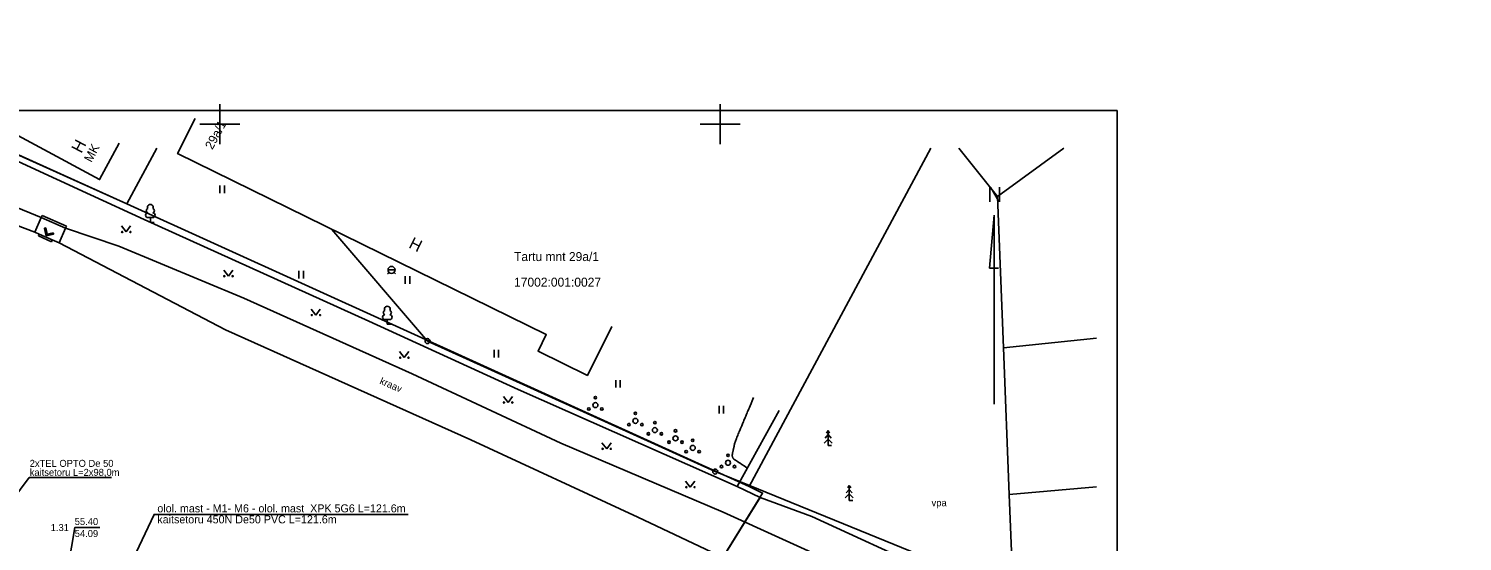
# Model space of a CAD drawing. Extents: x 641646 to 641874, y 6457456 to 6457710.
# Drawn here: x 641730.9 to 641874.2, y 6457658.3 to 6457709.6 of the extents above; entities that cross this region are included whole.
import ezdxf

# ---------------------------------------------------------------- set-up
doc = ezdxf.new("R2010")
doc.units = 0
for name, color, linetype in [('ABIJOONIS', 7, 'Continuous'), ('AED', 7, 'Continuous'), ('HALJASTUS', 7, 'Continuous'), ('HOONE', 7, 'Continuous'), ('KOORDPUNKT', 7, 'Continuous'), ('MPOHULIIN', 7, 'Continuous'), ('PIIR', 7, 'Continuous'), ('POST', 7, 'Continuous'), ('PUU', 7, 'Continuous'), ('RAJATIS', 7, 'Continuous'), ('TRUUP', 7, 'Continuous'), ('VEEKOGU', 7, 'Continuous'), ('VKAEV', 7, 'Continuous'), ('VORK', 7, 'Continuous'), ('VORMISTUS', 7, 'Continuous')]:
    doc.layers.add(name, color=color, linetype=linetype)

msp = doc.modelspace()

# ---------------------------------------------------------------- linework, layer by layer
at = {"layer": 'ABIJOONIS'}
for points in [[(641739.16, 6457664.68), (641730.94, 6457664.68), (641726.66, 6457658.96)], [(641768.83, 6457660.98), (641743.42, 6457660.98), (641739.82, 6457653.37)]]:
    msp.add_lwpolyline(points, dxfattribs=at)
at = {"layer": 'AED'}
msp.add_line((641779.81, 6457673.48), (641801.7, 6457663.76), dxfattribs=at)
for points in [[(641779.81, 6457673.48), (641764.88, 6457680.3), (641742.41, 6457690.47), (641737.05, 6457692.94), (641719.16, 6457701.18)], [(641803.92, 6457603.93), (641793.85, 6457610.09), (641791.62, 6457611.51), (641777.68, 6457620.12), (641783.68, 6457629.79), (641784.2, 6457630.68), (641801.51, 6457658.65), (641804, 6457662.67), (641801.7, 6457663.76), (641805.91, 6457671.39)], [(641821.06, 6457655.32), (641809.18, 6457660.79)]]:
    msp.add_lwpolyline(points, dxfattribs=at)
at = {"layer": 'HALJASTUS'}
for p, q in [((641749.99, 6457693.87), (641749.99, 6457693.11)), ((641750.44, 6457693.87), (641750.44, 6457693.11)), ((641740.16, 6457689.84), (641740.62, 6457689.23)), ((641740.62, 6457689.23), (641741.07, 6457689.84)), ((641750.38, 6457685.41), (641750.85, 6457684.81)), ((641750.85, 6457684.81), (641751.29, 6457685.41)), ((641757.88, 6457685.34), (641757.88, 6457684.58)), ((641758.34, 6457685.34), (641758.34, 6457684.58)), ((641768.53, 6457684.81), (641768.53, 6457684.05)), ((641768.99, 6457684.81), (641768.99, 6457684.05)), ((641759.12, 6457681.52), (641759.58, 6457680.92)), ((641759.58, 6457680.92), (641760.02, 6457681.52)), ((641767.96, 6457677.26), (641768.42, 6457676.66)), ((641768.42, 6457676.66), (641768.87, 6457677.26)), ((641777.4, 6457677.45), (641777.4, 6457676.69)), ((641777.86, 6457677.45), (641777.86, 6457676.69)), ((641789.56, 6457674.42), (641789.56, 6457673.66)), ((641790.01, 6457674.42), (641790.01, 6457673.66)), ((641778.34, 6457672.79), (641778.8, 6457672.18)), ((641778.8, 6457672.18), (641779.25, 6457672.79)), ((641799.89, 6457671.84), (641799.89, 6457671.08)), ((641800.35, 6457671.84), (641800.35, 6457671.08)), ((641788.19, 6457668.15), (641788.66, 6457667.54)), ((641788.66, 6457667.54), (641789.1, 6457668.15)), ((641796.55, 6457664.31), (641797.02, 6457663.71)), ((641797.02, 6457663.71), (641797.46, 6457664.31))]:
    msp.add_line(p, q, dxfattribs=at)
msp.add_lwpolyline([(641809.18, 6457660.79), (641804, 6457662.67)], dxfattribs=at)
for centre in [(641740.22, 6457689.23), (641741.05, 6457689.23), (641750.44, 6457684.81), (641751.27, 6457684.81), (641759.18, 6457680.92), (641760.01, 6457680.92), (641768.02, 6457676.66), (641768.85, 6457676.66), (641778.4, 6457672.18), (641779.23, 6457672.18), (641788.26, 6457667.54), (641789.08, 6457667.54), (641796.62, 6457663.71), (641797.45, 6457663.71)]:
    msp.add_circle(centre, 0.055, dxfattribs=at)
msp.add_open_spline([(641803.35, 6457672.67), (641803.13, 6457672.15), (641802.91, 6457671.64), (641802.7, 6457671.13), (641802.51, 6457670.69), (641802.32, 6457670.25), (641802.14, 6457669.81), (641802.05, 6457669.59), (641801.96, 6457669.37), (641801.87, 6457669.15), (641801.77, 6457668.92), (641801.68, 6457668.7), (641801.59, 6457668.48), (641801.53, 6457668.31), (641801.47, 6457668.13), (641801.43, 6457667.95), (641801.41, 6457667.86), (641801.39, 6457667.77), (641801.37, 6457667.68), (641801.35, 6457667.59), (641801.33, 6457667.5), (641801.31, 6457667.41), (641801.29, 6457667.32), (641801.27, 6457667.24), (641801.25, 6457667.16), (641801.25, 6457667.12), (641801.24, 6457667.08), (641801.23, 6457667.04), (641801.23, 6457667), (641801.22, 6457666.96), (641801.22, 6457666.92), (641801.21, 6457666.84), (641801.22, 6457666.76), (641801.26, 6457666.68), (641801.29, 6457666.6), (641801.34, 6457666.54), (641801.41, 6457666.5), (641801.83, 6457666.21), (641802.25, 6457665.93), (641802.68, 6457665.65)], degree=3, dxfattribs=at)
at = {"layer": 'HOONE'}
for points in [[(641725.48, 6457701.18), (641737.97, 6457694.47), (641739.92, 6457698.1)], [(641789.16, 6457679.76), (641786.73, 6457674.89), (641781.8, 6457677.31), (641782.62, 6457678.97), (641745.76, 6457697.06), (641747.53, 6457700.59)]]:
    msp.add_lwpolyline(points, dxfattribs=at)
at = {"layer": 'KOORDPUNKT'}
msp.add_lwpolyline([(641734.81, 6457655.75), (641735.48, 6457659.67), (641737.98, 6457659.67)], dxfattribs=at)
at = {"layer": 'MPOHULIIN'}
for points in [[(641770.75, 6457678.31), (641761.19, 6457689.49)], [(641799.51, 6457665.27), (641770.75, 6457678.31)], [(641799.51, 6457665.27), (641822.48, 6457655.91)]]:
    msp.add_lwpolyline(points, dxfattribs=at)
at = {"layer": 'PIIR'}
msp.add_lwpolyline([(641649.31, 6457520.03), (641663.44, 6457540.18), (641670.02, 6457549.58), (641689.99, 6457604.4), (641657.77, 6457612.9), (641701.89, 6457709.56), (641740.69, 6457692.03), (641802.91, 6457663.79), (641804.25, 6457663.12), (641777.44, 6457619.71), (641843.02, 6457579.09), (641847.44, 6457582.99), (641874.2, 6457560.75), (641856.6, 6457533.18), (641813.22, 6457461.93), (641807.71, 6457460.65), (641794.25, 6457469.04), (641785.87, 6457467.11), (641778.8, 6457455.84), (641764.23, 6457464.96), (641751.19, 6457473.31), (641744.24, 6457462.13)], close=True, dxfattribs=at)
for points in [[(641743.7, 6457697.61), (641740.69, 6457692.03), (641728.34, 6457697.61)], [(641821.07, 6457697.61), (641802.91, 6457663.79), (641740.69, 6457692.03), (641743.7, 6457697.61)], [(641834.37, 6457697.61), (641827.72, 6457692.77), (641823.85, 6457697.61)], [(641837.62, 6457678.61), (641828.32, 6457677.63), (641827.72, 6457692.77), (641834.37, 6457697.61)], [(641837.62, 6457663.73), (641828.9, 6457662.96), (641828.32, 6457677.63), (641837.62, 6457678.61)], [(641837.62, 6457647.86), (641829.35, 6457651.57), (641828.9, 6457662.96), (641837.62, 6457663.73)]]:
    msp.add_lwpolyline(points, dxfattribs=at)
at = {"layer": 'POST'}
for centre in [(641770.75, 6457678.31), (641799.51, 6457665.27)]:
    msp.add_circle(centre, 0.25, dxfattribs=at)
at = {"layer": 'PUU'}
for p, q in [((641743.28, 6457690.67), (641742.8, 6457690.67)), ((641743.04, 6457690.19), (641743.04, 6457690.67)), ((641743.42, 6457690.19), (641743.04, 6457690.19)), ((641766.97, 6457680.47), (641766.49, 6457680.47)), ((641766.73, 6457680), (641766.73, 6457680.47)), ((641767.11, 6457680), (641766.73, 6457680)), ((641810.79, 6457668.52), (641810.39, 6457668.12)), ((641810.79, 6457668.97), (641810.49, 6457668.62)), ((641810.79, 6457669.37), (641810.64, 6457669.12)), ((641810.94, 6457669.12), (641810.79, 6457669.37)), ((641810.79, 6457669.37), (641810.79, 6457667.87)), ((641811.09, 6457668.62), (641810.79, 6457668.97)), ((641811.19, 6457668.12), (641810.79, 6457668.52)), ((641811.15, 6457667.87), (641810.79, 6457667.87)), ((641812.91, 6457663.03), (641812.51, 6457662.63)), ((641812.91, 6457663.48), (641812.61, 6457663.13)), ((641812.91, 6457663.88), (641812.76, 6457663.63)), ((641813.06, 6457663.63), (641812.91, 6457663.88)), ((641812.91, 6457663.88), (641812.91, 6457662.38)), ((641813.21, 6457663.13), (641812.91, 6457663.48)), ((641813.31, 6457662.63), (641812.91, 6457663.03)), ((641813.27, 6457662.38), (641812.91, 6457662.38))]:
    msp.add_line(p, q, dxfattribs=at)
for centre, radius in [((641786.88, 6457671.53), 0.125), ((641787.53, 6457671.91), 0.25), ((641787.53, 6457672.66), 0.125), ((641788.18, 6457671.53), 0.125), ((641790.88, 6457669.97), 0.125), ((641791.53, 6457670.34), 0.25), ((641791.53, 6457671.09), 0.125), ((641792.18, 6457669.97), 0.125), ((641793.48, 6457670.16), 0.125), ((641792.83, 6457669.04), 0.125), ((641793.48, 6457669.41), 0.25), ((641794.13, 6457669.04), 0.125), ((641795.54, 6457668.59), 0.25), ((641795.54, 6457669.34), 0.125), ((641794.89, 6457668.21), 0.125), ((641796.19, 6457668.21), 0.125), ((641796.61, 6457667.26), 0.125), ((641797.26, 6457667.64), 0.25), ((641797.26, 6457668.39), 0.125), ((641797.91, 6457667.26), 0.125), ((641800.14, 6457665.77), 0.125), ((641800.79, 6457666.15), 0.25), ((641800.79, 6457666.9), 0.125), ((641801.44, 6457665.77), 0.125)]:
    msp.add_circle(centre, radius, dxfattribs=at)
for centre, radius, start, end in [((641742.87, 6457691.36), 0.233, 109.0217, 253.1415), ((641743.04, 6457691.71), 0.277, 332.5799, 207.4201), ((641743.21, 6457691.36), 0.233, 286.8508, 70.9859), ((641742.8, 6457690.9), 0.238, 90.0016, 269.3953), ((641743.28, 6457690.9), 0.238, 270.6047, 89.9984), ((641766.73, 6457681.52), 0.277, 332.5799, 207.4201), ((641766.49, 6457680.71), 0.238, 90.0016, 269.3953), ((641766.56, 6457681.17), 0.233, 109.0217, 253.1415), ((641766.9, 6457681.17), 0.233, 286.8508, 70.9859), ((641766.97, 6457680.71), 0.238, 270.6047, 89.9984)]:
    msp.add_arc(centre, radius, start, end, dxfattribs=at)
at = {"layer": 'RAJATIS'}
for p, q in [((641731.5, 6457689.21), (641732.14, 6457690.69)), ((641731.94, 6457689.02), (641731.5, 6457689.21)), ((641733.91, 6457688.13), (641734.57, 6457689.62)), ((641733.23, 6457688.43), (641733.91, 6457688.13))]:
    msp.add_line(p, q, dxfattribs=at)
at = {"layer": 'TRUUP'}
for p, q in [((641732.59, 6457689.63), (641732.45, 6457689.6)), ((641732.45, 6457689.6), (641732.61, 6457688.84)), ((641732.48, 6457689.61), (641732.46, 6457689.55)), ((641732.51, 6457689.62), (641732.47, 6457689.49)), ((641732.53, 6457689.62), (641732.49, 6457689.44)), ((641732.56, 6457689.63), (641732.5, 6457689.38)), ((641732.59, 6457689.63), (641732.51, 6457689.33)), ((641732.52, 6457689.62), (641732.67, 6457688.93)), ((641732.6, 6457689.58), (641732.52, 6457689.27)), ((641732.61, 6457689.53), (641732.53, 6457689.22)), ((641732.62, 6457689.47), (641732.54, 6457689.17)), ((641732.63, 6457689.42), (641732.55, 6457689.11)), ((641732.65, 6457689.36), (641732.57, 6457689.06)), ((641732.66, 6457689.31), (641732.58, 6457689)), ((641732.59, 6457689.63), (641732.72, 6457689.01)), ((641732.67, 6457689.25), (641732.59, 6457688.95)), ((641732.68, 6457689.2), (641732.6, 6457688.89)), ((641732.69, 6457689.15), (641732.61, 6457688.84)), ((641732.61, 6457688.84), (641733.37, 6457689)), ((641732.7, 6457689.09), (641732.64, 6457688.85)), ((641732.67, 6457688.93), (641733.36, 6457689.07)), ((641732.72, 6457689.04), (641732.67, 6457688.85)), ((641732.74, 6457689.01), (641732.69, 6457688.86)), ((641732.72, 6457689.01), (641733.34, 6457689.14)), ((641732.76, 6457689.02), (641732.72, 6457688.87)), ((641732.79, 6457689.03), (641732.75, 6457688.87)), ((641732.82, 6457689.03), (641732.78, 6457688.88)), ((641732.85, 6457689.04), (641732.8, 6457688.88)), ((641732.87, 6457689.04), (641732.83, 6457688.89)), ((641732.9, 6457689.05), (641732.86, 6457688.89)), ((641732.93, 6457689.05), (641732.89, 6457688.9)), ((641732.95, 6457689.06), (641732.91, 6457688.91)), ((641732.98, 6457689.07), (641732.94, 6457688.91)), ((641733.01, 6457689.07), (641732.97, 6457688.92)), ((641733.04, 6457689.08), (641733, 6457688.92)), ((641733.06, 6457689.08), (641733.02, 6457688.93)), ((641733.09, 6457689.09), (641733.05, 6457688.94)), ((641733.12, 6457689.1), (641733.08, 6457688.94)), ((641733.15, 6457689.1), (641733.11, 6457688.95)), ((641733.17, 6457689.11), (641733.13, 6457688.95)), ((641733.2, 6457689.11), (641733.16, 6457688.96)), ((641733.23, 6457689.12), (641733.19, 6457688.96)), ((641733.26, 6457689.12), (641733.22, 6457688.97)), ((641733.28, 6457689.13), (641733.24, 6457688.98)), ((641733.31, 6457689.14), (641733.27, 6457688.98)), ((641733.34, 6457689.14), (641733.3, 6457688.99)), ((641733.35, 6457689.1), (641733.32, 6457688.99)), ((641733.34, 6457689.14), (641733.37, 6457689)), ((641733.36, 6457689.05), (641733.35, 6457689))]:
    msp.add_line(p, q, dxfattribs=at)
for points in [[(641732.23, 6457690.87), (641732.14, 6457690.69), (641734.57, 6457689.62), (641734.65, 6457689.8)], [(641732.23, 6457690.87), (641734.65, 6457689.8)], [(641733.15, 6457688.25), (641733.23, 6457688.43), (641731.94, 6457689.02), (641731.86, 6457688.84)], [(641733.15, 6457688.25), (641731.86, 6457688.84)]]:
    msp.add_lwpolyline(points, dxfattribs=at)
at = {"layer": 'VEEKOGU'}
for points in [[(641732.14, 6457690.69), (641715.39, 6457697.53), (641715.34, 6457697.59), (641715.25, 6457697.63), (641715.17, 6457697.62), (641715.1, 6457697.59), (641715.06, 6457697.54), (641714.19, 6457696.08), (641714.18, 6457695.98), (641714.2, 6457695.9), (641714.24, 6457695.83), (641714.3, 6457695.77), (641714.37, 6457695.73), (641724.15, 6457691.96), (641731.5, 6457689.21)], [(641739.88, 6457687.8), (641734.57, 6457689.62)], [(641800.37, 6457656.65), (641791.78, 6457660.7), (641775.08, 6457668.45), (641750.55, 6457679.44), (641733.91, 6457688.13)], [(641739.88, 6457687.8), (641752.38, 6457682.62), (641769.22, 6457675.03), (641784.06, 6457668.12), (641800.3, 6457661.2)], [(641800.3, 6457661.2), (641812.52, 6457655.64), (641813.63, 6457655.15), (641814.5, 6457654.71), (641832.34, 6457646.24)]]:
    msp.add_lwpolyline(points, dxfattribs=at)
at = {"layer": 'VKAEV'}
for p, q in [((641766.9, 6457685.19), (641766.76, 6457685.05)), ((641766.8, 6457685.44), (641767.5, 6457685.44)), ((641767.4, 6457685.19), (641767.54, 6457685.05))]:
    msp.add_line(p, q, dxfattribs=at)
msp.add_circle((641767.15, 6457685.44), 0.35, dxfattribs=at)
at = {"layer": 'VORK'}
for p, q in [((641750, 6457702), (641750, 6457698)), ((641800, 6457702), (641800, 6457698)), ((641748, 6457700), (641752, 6457700)), ((641798, 6457700), (641802, 6457700))]:
    msp.add_line(p, q, dxfattribs=at)
at = {"layer": 'VORMISTUS'}
for p, q in [((641827.4, 6457690.9), (641826.92, 6457685.62)), ((641827.4, 6457690.9), (641827.4, 6457672.01)), ((641826.92, 6457685.62), (641827.82, 6457685.62))]:
    msp.add_line(p, q, dxfattribs=at)
msp.add_lwpolyline([(641839.69, 6457701.36), (641839.69, 6457560.72), (641645.64, 6457560.72), (641645.64, 6457701.36)], close=True, dxfattribs=at)

# ---------------------------------------------------------------- texts
at = {"layer": 'ABIJOONIS'}
for s, p in [('2xTEL OPTO De 50', (641730.98, 6457665.74)), ('kaitsetoru L=2x98,0m', (641730.98, 6457664.84))]:
    msp.add_text(s, height=0.7, rotation=0, dxfattribs=at).set_placement(p)
for s, p in [('olol. mast - M1- M6 - olol. mast  XPK 5G6 L=121.6m', (641743.74, 6457661.19)), ('kaitsetoru 450N De50 PVC L=121.6m', (641743.74, 6457660.09))]:
    msp.add_text(s, height=0.8, dxfattribs=at).set_placement(p)
at = {"layer": 'HALJASTUS'}
msp.add_text('vpa', height=0.7, dxfattribs=at).set_placement((641821.14, 6457661.8))
at = {"layer": 'HOONE'}
for s, height, rotation, p in [('29a/1', 0.9, 61.6597, (641749.24, 6457697.4)), ('H', 1.2, 61.9397, (641736.14, 6457697.02)), ('MK', 0.9, 61.9397, (641737.15, 6457696.12)), ('H', 1.2, 333.8634, (641768.79, 6457687.69))]:
    msp.add_text(s, height=height, rotation=rotation, dxfattribs=at).set_placement(p)
at = {"layer": 'KOORDPUNKT'}
for s, p in [('1.31', (641733.08, 6457659.32)), ('55.40', (641735.48, 6457659.92)), ('54.09', (641735.48, 6457658.72))]:
    msp.add_text(s, height=0.7, dxfattribs=at).set_placement(p)
at = {"layer": 'PIIR'}
for s, p in [('Tartu mnt 29a/1', (641779.4, 6457686.32)), ('17002:001:0027', (641779.4, 6457683.76))]:
    msp.add_text(s, height=0.9, dxfattribs=at).set_placement(p)
at = {"layer": 'VEEKOGU'}
msp.add_text('kraav', height=0.7, rotation=336.7878, dxfattribs=at).set_placement((641765.91, 6457674.07))
at = {"layer": 'VORMISTUS'}
msp.add_text('N', height=1.5, dxfattribs=at).set_placement((641826.73, 6457692.24))

doc.saveas('drawing.dxf')
